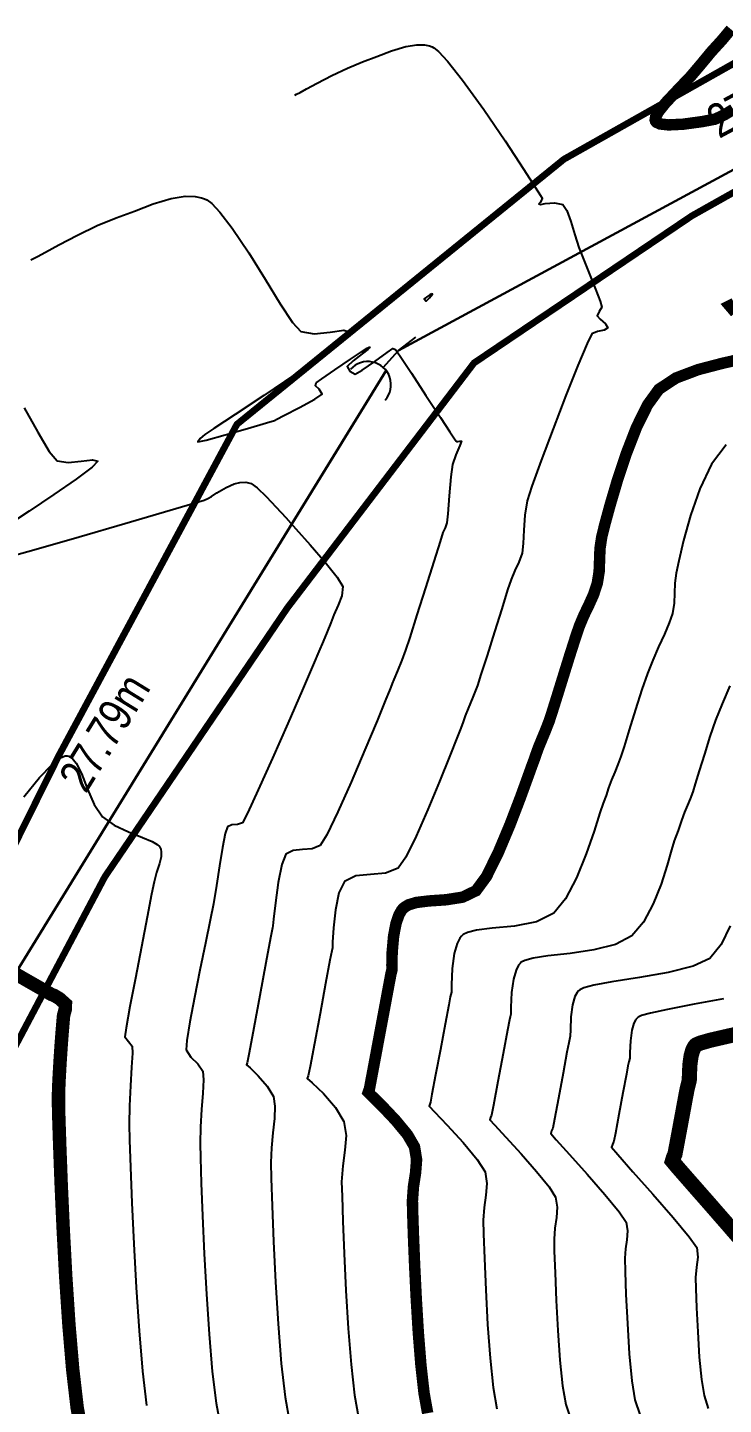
# Model space of a CAD drawing. Extents: x 360931 to 362237, y 7351473 to 7352200.
# Drawn here: x 361594.16 to 361614.86, y 7351911.08 to 7351952.01 of the extents above; entities that cross this region are included whole.
import ezdxf
from ezdxf.enums import TextEntityAlignment as Align

# ---------------------------------------------------------------- set-up
doc = ezdxf.new("R2010")
doc.units = 0
for name, color, linetype in [('A_Curvas Intermediarias', 37, 'Continuous'), ('A_Curvas Mestras', 32, 'Continuous'), ('PONTOS-Pontos - Água_U', 1, 'Continuous'), ('PS_IND_COMPRIMENTO', 7, 'Continuous')]:
    doc.layers.add(name, color=color, linetype=linetype)
doc.layers.add('TUBO_PE_80_NTS194_PN_12_5', color=5, linetype='Continuous', lineweight=30)
doc.styles.add('ROMANS', font='arial.ttf', dxfattribs={"height": 2})
picture_1 = doc.add_image_def('image1.tif', size_in_pixel=(23490, 20550))

# ---------------------------------------------------------------- blocks, each defined once
blk = doc.blocks.new('*U1187')
for p, q in [((-0.135, 0), (0, 0)), ((0, 0), (0.1276, -0.0248))]:
    blk.add_line(p, q)
blk.add_arc((-0.2725, -0.0002), 0.1375, 270.09061, 90.09061)

msp = doc.modelspace()

# ---------------------------------------------------------------- linework, layer by layer
at = {"color": 0, "const_width": 0.2}
for points in [[(361577.709, 7351954.589), (361527.581, 7351920.355), (361496.983, 7351899.459), (361503.288, 7351894.48), (361514.5, 7351899.13), (361521.374, 7351903.995), (361524.717, 7351905.75), (361528.154, 7351906.701), (361533.583, 7351907.137), (361539.314, 7351907.848), (361543.569, 7351909.566), (361549.436, 7351911.584), (361552.3, 7351912.648), (361557.787, 7351913.413), (361561.796, 7351913.632), (361564.797, 7351912.732), (361566.625, 7351912.432), (361573.367, 7351912.05), (361581.523, 7351913.222), (361588.362, 7351916.787), (361595.095, 7351930.373), (361600.39, 7351940.217), (361610.113, 7351948.095), (361621.972, 7351954.78)], [(361591.875, 7351918.097), (361596.46, 7351926.765), (361601.887, 7351934.757), (361607.44, 7351942.04), (361613.917, 7351946.412), (361617.537, 7351948.45), (361622.29, 7351951.462), (361629.91, 7351954.157), (361634.234, 7351948.015), (361631.879, 7351934.395), (361629.902, 7351923.201), (361629.228, 7351914.738), (361628.724, 7351905.567)]]:
    msp.add_lwpolyline(points, dxfattribs=at)
at = {"layer": 'A_Curvas Intermediarias', "flags": 128}
for points, elevation in [([(361602.116, 7351950.003), (361602.161, 7351950.026), (361602.268, 7351950.081), (361602.462, 7351950.186), (361602.771, 7351950.354), (361603.211, 7351950.584), (361603.673, 7351950.806), (361604.119, 7351950.986), (361604.549, 7351951.149), (361604.984, 7351951.316), (361605.411, 7351951.446), (361605.738, 7351951.497), (361605.971, 7351951.491), (361606.12, 7351951.461), (361606.191, 7351951.437), (361606.247, 7351951.408), (361606.386, 7351951.295), (361606.655, 7351951.007), (361607.099, 7351950.448), (361607.729, 7351949.574), (361608.365, 7351948.64), (361608.923, 7351947.789), (361609.257, 7351947.267), (361609.414, 7351947.016), (361609.464, 7351946.933), (361609.47, 7351946.92), (361609.467, 7351946.909), (361609.448, 7351946.874), (361609.403, 7351946.813), (361609.366, 7351946.766), (361609.416, 7351946.753), (361609.553, 7351946.777), (361609.837, 7351946.801), (361610.079, 7351946.751), (361610.197, 7351946.569), (361610.315, 7351946.241), (361610.436, 7351945.85), (361610.561, 7351945.475), (361610.698, 7351945.124), (361610.876, 7351944.679), (361611.052, 7351944.231), (361611.187, 7351943.874), (361611.239, 7351943.701), (361611.163, 7351943.57), (361611.097, 7351943.445), (361611.189, 7351943.339), (361611.347, 7351943.201), (361611.418, 7351943.081), (361611.309, 7351943.019), (361611.11, 7351942.979), (361610.939, 7351942.902), (361610.802, 7351942.619), (361610.529, 7351941.962), (361610.173, 7351941.071), (361609.79, 7351940.085), (361609.434, 7351939.142), (361609.158, 7351938.382), (361609.018, 7351937.945), (361608.952, 7351937.517), (361608.923, 7351937.074), (361608.905, 7351936.678), (361608.87, 7351936.388), (361608.776, 7351936.12), (361608.657, 7351935.871), (361608.542, 7351935.608), (361608.44, 7351935.298), (361608.262, 7351934.735), (361608.046, 7351934.044), (361607.828, 7351933.349), (361607.647, 7351932.776), (361607.54, 7351932.45), (361607.405, 7351932.104), (361607.268, 7351931.773), (361607.178, 7351931.555), (361607.113, 7351931.371), (361607.045, 7351931.187), (361606.947, 7351930.934), (361606.724, 7351930.365), (361606.418, 7351929.601), (361606.07, 7351928.764), (361605.721, 7351927.975), (361605.412, 7351927.356), (361605.185, 7351927.026), (361604.812, 7351926.873), (361604.36, 7351926.837), (361603.921, 7351926.797), (361603.586, 7351926.632), (361603.42, 7351926.29), (361603.316, 7351925.783), (361603.259, 7351925.25), (361603.235, 7351924.827), (361603.229, 7351924.652), (361603.208, 7351924.566), (361603.156, 7351924.288), (361603.027, 7351923.6), (361602.86, 7351922.707), (361602.693, 7351921.813), (361602.564, 7351921.125), (361602.512, 7351920.848), (361602.483, 7351920.77), (361602.628, 7351920.641), (361602.96, 7351920.325), (361603.325, 7351919.912), (361603.572, 7351919.491), (361603.636, 7351919.08), (361603.602, 7351918.639), (361603.535, 7351918.178), (361603.503, 7351917.706), (361603.514, 7351917.278), (361603.538, 7351916.534), (361603.576, 7351915.568), (361603.63, 7351914.474), (361603.699, 7351913.345), (361603.784, 7351912.276), (361603.887, 7351911.362), (361604.007, 7351910.696)], 99), ([(361594.263, 7351945.102), (361594.32, 7351945.131), (361594.455, 7351945.202), (361594.701, 7351945.334), (361595.093, 7351945.547), (361595.651, 7351945.839), (361596.237, 7351946.121), (361596.802, 7351946.349), (361597.347, 7351946.555), (361597.898, 7351946.766), (361598.439, 7351946.932), (361598.854, 7351946.996), (361599.15, 7351946.988), (361599.338, 7351946.95), (361599.429, 7351946.92), (361599.495, 7351946.888), (361599.641, 7351946.781), (361599.886, 7351946.526), (361600.251, 7351946.05), (361600.74, 7351945.314), (361601.228, 7351944.526), (361601.676, 7351943.799), (361602.045, 7351943.243), (361602.294, 7351942.972), (361602.69, 7351942.907), (361603.16, 7351942.957), (361603.565, 7351943.011), (361603.761, 7351942.956), (361603.545, 7351942.729), (361602.943, 7351942.278), (361602.108, 7351941.696), (361601.189, 7351941.075), (361600.337, 7351940.509), (361599.703, 7351940.09), (361599.436, 7351939.912), (361599.296, 7351939.791), (361599.226, 7351939.693), (361599.47, 7351939.746), (361600.036, 7351939.902), (361600.708, 7351940.096), (361601.271, 7351940.261), (361601.509, 7351940.331), (361601.576, 7351940.367), (361601.787, 7351940.475), (361602.246, 7351940.716), (361602.707, 7351940.968), (361602.922, 7351941.112), (361602.831, 7351941.258), (361602.729, 7351941.359), (361602.75, 7351941.453), (361602.914, 7351941.569), (361603.301, 7351941.839), (361603.766, 7351942.156), (361604.094, 7351942.372), (361604.265, 7351942.477), (361604.326, 7351942.506), (361604.337, 7351942.506), (361604.334, 7351942.492), (361604.28, 7351942.437), (361604.115, 7351942.307), (361603.846, 7351942.105), (361603.663, 7351941.931), (361603.749, 7351941.791), (361603.903, 7351941.704), (361604.114, 7351941.821), (361604.493, 7351942.085), (361604.857, 7351942.351), (361605.022, 7351942.473), (361605.108, 7351942.442), (361605.243, 7351942.238), (361605.576, 7351941.732), (361606.009, 7351941.074), (361606.443, 7351940.416), (361606.724, 7351939.99), (361606.864, 7351939.781), (361606.912, 7351939.712), (361606.919, 7351939.703), (361606.928, 7351939.701), (361606.959, 7351939.704), (361607.019, 7351939.714), (361607.069, 7351939.718), (361607.016, 7351939.589), (361606.898, 7351939.313), (361606.799, 7351939.021), (361606.751, 7351938.655), (361606.703, 7351938.092), (361606.661, 7351937.559), (361606.634, 7351937.284), (361606.579, 7351937.143), (361606.516, 7351937.004), (361606.431, 7351936.737), (361606.241, 7351936.134), (361605.996, 7351935.353), (361605.742, 7351934.549), (361605.529, 7351933.88), (361605.404, 7351933.503), (361605.29, 7351933.204), (361605.162, 7351932.89), (361605.056, 7351932.635), (361605.003, 7351932.51), (361604.966, 7351932.407), (361604.929, 7351932.304), (361604.822, 7351932.045), (361604.557, 7351931.407), (361604.191, 7351930.538), (361603.782, 7351929.585), (361603.387, 7351928.696), (361603.063, 7351928.017), (361602.869, 7351927.697), (361602.63, 7351927.599), (361602.341, 7351927.576), (361602.06, 7351927.55), (361601.846, 7351927.445), (361601.724, 7351927.135), (361601.618, 7351926.595), (361601.535, 7351925.996), (361601.481, 7351925.509), (361601.461, 7351925.308), (361601.446, 7351925.249), (361601.39, 7351924.951), (361601.251, 7351924.208), (361601.071, 7351923.243), (361600.89, 7351922.277), (361600.751, 7351921.534), (361600.695, 7351921.236), (361600.674, 7351921.179), (361600.78, 7351921.085), (361601.024, 7351920.852), (361601.293, 7351920.548), (361601.474, 7351920.239), (361601.516, 7351919.953), (361601.502, 7351919.582), (361601.458, 7351919.156), (361601.415, 7351918.71), (361601.398, 7351918.275), (361601.41, 7351917.805), (361601.437, 7351916.987), (361601.479, 7351915.924), (361601.538, 7351914.72), (361601.614, 7351913.479), (361601.708, 7351912.304), (361601.82, 7351911.298), (361601.952, 7351910.565)], 98), ([(361606.172, 7351944.091), (361606.165, 7351944.087), (361606.124, 7351944.061), (361606.03, 7351943.999), (361605.953, 7351943.945), (361606.017, 7351943.877), (361606.114, 7351943.98), (361606.207, 7351944.084), (361606.172, 7351944.091)], 98), ([(361594.064, 7351940.704), (361594.474, 7351939.982), (361594.809, 7351939.412), (361595.041, 7351939.132), (361595.368, 7351939.078), (361595.758, 7351939.119), (361596.093, 7351939.164), (361596.256, 7351939.118), (361596.087, 7351938.94), (361595.614, 7351938.587), (361594.95, 7351938.129), (361594.21, 7351937.633), (361593.508, 7351937.167)], 97), ([(361614.934, 7351939.609), (361614.503, 7351939.032), (361614.153, 7351938.298), (361613.877, 7351937.507), (361613.672, 7351936.759), (361613.533, 7351936.155), (361613.455, 7351935.794), (361613.411, 7351935.491), (361613.4, 7351935.194), (361613.389, 7351934.898), (361613.341, 7351934.596), (361613.247, 7351934.315), (361613.102, 7351933.977), (361612.93, 7351933.602), (361612.753, 7351933.208), (361612.595, 7351932.815), (361612.431, 7351932.336), (361612.243, 7351931.741), (361612.057, 7351931.138), (361611.904, 7351930.637), (361611.81, 7351930.345), (361611.717, 7351930.105), (361611.622, 7351929.878), (361611.527, 7351929.645), (361611.443, 7351929.411), (361611.366, 7351929.186), (361611.279, 7351928.954), (361611.185, 7351928.668), (361611.01, 7351928.128), (361610.771, 7351927.446), (361610.482, 7351926.736), (361610.159, 7351926.111), (361609.816, 7351925.684), (361609.297, 7351925.427), (361608.648, 7351925.302), (361607.984, 7351925.238), (361607.518, 7351925.183), (361607.246, 7351925.115), (361607.114, 7351925.049), (361607.066, 7351925.007), (361607.018, 7351924.946), (361606.936, 7351924.788), (361606.85, 7351924.489), (361606.789, 7351924.045), (361606.766, 7351923.559), (361606.766, 7351923.341), (361606.749, 7351923.271), (361606.731, 7351923.201), (361606.686, 7351922.963), (361606.578, 7351922.384), (361606.438, 7351921.635), (361606.298, 7351920.886), (361606.19, 7351920.308), (361606.145, 7351920.072), (361606.121, 7351920.012), (361606.101, 7351919.953), (361606.261, 7351919.786), (361606.644, 7351919.386), (361607.115, 7351918.873), (361607.535, 7351918.369), (361607.768, 7351917.996), (361607.823, 7351917.655), (361607.795, 7351917.304), (361607.74, 7351916.941), (361607.713, 7351916.567), (361607.723, 7351916.154), (361607.748, 7351915.424), (361607.788, 7351914.489), (361607.844, 7351913.463), (361607.917, 7351912.457), (361608.007, 7351911.584), (361608.116, 7351910.957)], 101), ([(361593.166, 7351936.158), (361594.349, 7351936.486), (361595.701, 7351936.872), (361597.053, 7351937.264), (361598.235, 7351937.611), (361599.078, 7351937.86), (361599.412, 7351937.961), (361599.523, 7351938.016), (361599.632, 7351938.075), (361599.795, 7351938.176), (361600.068, 7351938.338), (361600.306, 7351938.449), (361600.479, 7351938.486), (361600.653, 7351938.495), (361600.816, 7351938.46), (361600.993, 7351938.329), (361601.257, 7351938.07), (361601.557, 7351937.753), (361601.841, 7351937.442), (361602.145, 7351937.11), (361602.572, 7351936.636), (361603.016, 7351936.123), (361603.372, 7351935.674), (361603.536, 7351935.394), (361603.513, 7351935.122), (361603.397, 7351934.843), (361603.269, 7351934.555), (361603.179, 7351934.315), (361603.07, 7351934.044), (361602.951, 7351933.757), (361602.829, 7351933.466), (361602.657, 7351933.067), (361602.326, 7351932.303), (361601.9, 7351931.327), (361601.444, 7351930.293), (361601.025, 7351929.352), (361600.706, 7351928.659), (361600.553, 7351928.367), (361600.408, 7351928.319), (361600.238, 7351928.309), (361600.106, 7351928.257), (361600.041, 7351928.059), (361599.963, 7351927.641), (361599.876, 7351927.094), (361599.784, 7351926.505), (361599.693, 7351925.963), (361599.597, 7351925.48), (361599.455, 7351924.791), (361599.29, 7351923.994), (361599.126, 7351923.182), (361598.986, 7351922.453), (361598.896, 7351921.902), (361598.878, 7351921.624), (361599.016, 7351921.403), (361599.224, 7351921.209), (361599.376, 7351920.987), (361599.398, 7351920.738), (361599.379, 7351920.341), (361599.341, 7351919.853), (361599.305, 7351919.335), (361599.293, 7351918.844), (361599.304, 7351918.41), (361599.327, 7351917.665), (361599.364, 7351916.689), (361599.415, 7351915.562), (361599.48, 7351914.364), (361599.56, 7351913.172), (361599.656, 7351912.067), (361599.769, 7351911.128), (361599.898, 7351910.434)], 97), ([(361615.05, 7351932.443), (361614.817, 7351931.908), (361614.621, 7351931.419), (361614.453, 7351930.934), (361614.288, 7351930.412), (361614.138, 7351929.921), (361614.019, 7351929.526), (361613.945, 7351929.292), (361613.866, 7351929.088), (361613.784, 7351928.893), (361613.702, 7351928.69), (361613.612, 7351928.439), (361613.51, 7351928.143), (361613.395, 7351927.837), (361613.313, 7351927.569), (361613.183, 7351927.113), (361613.003, 7351926.551), (361612.77, 7351925.96), (361612.481, 7351925.422), (361612.132, 7351925.013), (361611.644, 7351924.756), (361611.003, 7351924.594), (361610.302, 7351924.492), (361609.639, 7351924.415), (361609.2, 7351924.347), (361608.955, 7351924.282), (361608.844, 7351924.227), (361608.807, 7351924.195), (361608.762, 7351924.139), (361608.689, 7351923.997), (361608.611, 7351923.728), (361608.556, 7351923.327), (361608.536, 7351922.888), (361608.535, 7351922.686), (361608.514, 7351922.602), (361608.493, 7351922.518), (361608.436, 7351922.214), (361608.305, 7351921.514), (361608.15, 7351920.683), (361608.019, 7351919.985), (361607.962, 7351919.684), (361607.933, 7351919.613), (361607.91, 7351919.544), (361608.047, 7351919.394), (361608.389, 7351919.027), (361608.839, 7351918.535), (361609.299, 7351918.013), (361609.674, 7351917.552), (361609.866, 7351917.248), (361609.914, 7351916.95), (361609.89, 7351916.642), (361609.841, 7351916.325), (361609.818, 7351915.997), (361609.827, 7351915.636), (361609.849, 7351914.997), (361609.884, 7351914.179), (361609.933, 7351913.281), (361609.996, 7351912.401), (361610.075, 7351911.637), (361610.17, 7351911.088), (361610.348, 7351910.544)], 102), ([(361594.056, 7351929.147), (361594.521, 7351929.718), (361594.896, 7351930.11), (361595.144, 7351930.304), (361595.281, 7351930.362), (361595.338, 7351930.365), (361595.39, 7351930.353), (361595.486, 7351930.297), (361595.613, 7351930.142), (361595.764, 7351929.839), (361595.944, 7351929.377), (361596.144, 7351928.915), (361596.395, 7351928.554), (361596.744, 7351928.307), (361597.167, 7351928.107), (361597.586, 7351927.939), (361597.868, 7351927.817), (361598.021, 7351927.726), (361598.087, 7351927.664), (361598.107, 7351927.633), (361598.123, 7351927.592), (361598.141, 7351927.505), (361598.137, 7351927.364), (361598.089, 7351927.161), (361597.999, 7351926.892), (361597.924, 7351926.619), (361597.854, 7351926.256), (361597.719, 7351925.567), (361597.548, 7351924.689), (361597.369, 7351923.758), (361597.209, 7351922.911), (361597.097, 7351922.283), (361597.061, 7351922.012), (361597.166, 7351921.874), (361597.278, 7351921.734), (361597.281, 7351921.529), (361597.258, 7351921.106), (361597.225, 7351920.554), (361597.196, 7351919.961), (361597.189, 7351919.414), (361597.2, 7351918.943), (361597.225, 7351918.136), (361597.265, 7351917.079), (361597.32, 7351915.859), (361597.391, 7351914.56), (361597.478, 7351913.269), (361597.582, 7351912.072), (361597.703, 7351911.055)], 96), ([(361615.057, 7351925.308), (361614.79, 7351924.76), (361614.448, 7351924.342), (361613.957, 7351924.107), (361613.215, 7351923.923), (361612.363, 7351923.775), (361611.541, 7351923.646), (361610.999, 7351923.546), (361610.707, 7351923.467), (361610.584, 7351923.412), (361610.547, 7351923.382), (361610.507, 7351923.333), (361610.441, 7351923.206), (361610.372, 7351922.967), (361610.323, 7351922.61), (361610.305, 7351922.217), (361610.303, 7351922.03), (361610.279, 7351921.933), (361610.254, 7351921.835), (361610.202, 7351921.558), (361610.086, 7351920.932), (361609.947, 7351920.191), (361609.831, 7351919.568), (361609.779, 7351919.297), (361609.744, 7351919.215), (361609.719, 7351919.135), (361609.879, 7351918.954), (361610.278, 7351918.515), (361610.8, 7351917.934), (361611.331, 7351917.327), (361611.757, 7351916.81), (361611.964, 7351916.5), (361612.005, 7351916.245), (361611.984, 7351915.981), (361611.943, 7351915.709), (361611.922, 7351915.428), (361611.933, 7351915.041), (361611.958, 7351914.349), (361611.999, 7351913.487), (361612.056, 7351912.589), (361612.131, 7351911.788), (361612.225, 7351911.218), (361612.377, 7351910.752)], 103), ([(361614.862, 7351923.139), (361613.99, 7351922.978), (361613.192, 7351922.828), (361612.686, 7351922.718), (361612.423, 7351922.641), (361612.316, 7351922.593), (361612.287, 7351922.57), (361612.252, 7351922.526), (361612.194, 7351922.415), (361612.133, 7351922.206), (361612.091, 7351921.894), (361612.075, 7351921.547), (361612.071, 7351921.374), (361612.044, 7351921.264), (361612.016, 7351921.153), (361611.969, 7351920.902), (361611.866, 7351920.35), (361611.745, 7351919.7), (361611.643, 7351919.152), (361611.596, 7351918.909), (361611.556, 7351918.816), (361611.529, 7351918.727), (361611.712, 7351918.514), (361612.166, 7351918.003), (361612.761, 7351917.332), (361613.363, 7351916.64), (361613.841, 7351916.068), (361614.062, 7351915.752), (361614.095, 7351915.467), (361614.055, 7351915.169), (361614.027, 7351914.858), (361614.036, 7351914.536), (361614.057, 7351913.959), (361614.091, 7351913.24), (361614.139, 7351912.491), (361614.201, 7351911.824), (361614.279, 7351911.349), (361614.406, 7351910.96)], 104)]:
    msp.add_lwpolyline(points, dxfattribs=dict(at, elevation=elevation))
at = {"layer": 'A_Curvas Mestras', "color": 9, "true_color": 0xd19cc7, "const_width": 0.34, "elevation": 100, "flags": 128}
for points in [[(361615.08, 7351951.956), (361614.8, 7351951.622), (361614.492, 7351951.285), (361614.206, 7351950.939), (361613.885, 7351950.56), (361613.5, 7351950.157), (361613.138, 7351949.772), (361612.924, 7351949.505), (361612.838, 7351949.345), (361612.826, 7351949.261), (361612.836, 7351949.227), (361612.864, 7351949.193), (361612.968, 7351949.144), (361613.219, 7351949.115), (361613.659, 7351949.136), (361614.223, 7351949.213), (361614.603, 7351949.285), (361614.885, 7351949.415), (361615.148, 7351949.577)], [(361615.176, 7351943.807), (361615.04, 7351943.739), (361615.211, 7351943.539)], [(361615.469, 7351942.175), (361614.818, 7351942.028), (361614.109, 7351941.843), (361613.446, 7351941.594), (361612.936, 7351941.256), (361612.598, 7351940.79), (361612.271, 7351940.126), (361611.969, 7351939.349), (361611.702, 7351938.548), (361611.484, 7351937.809), (361611.324, 7351937.221), (361611.237, 7351936.87), (361611.185, 7351936.521), (361611.173, 7351936.18), (361611.16, 7351935.839), (361611.105, 7351935.492), (361610.995, 7351935.158), (361610.856, 7351934.848), (361610.707, 7351934.54), (361610.569, 7351934.212), (361610.451, 7351933.862), (361610.284, 7351933.34), (361610.097, 7351932.739), (361609.915, 7351932.152), (361609.765, 7351931.674), (361609.675, 7351931.397), (361609.561, 7351931.105), (361609.445, 7351930.826), (361609.352, 7351930.6), (361609.288, 7351930.421), (361609.229, 7351930.249), (361609.162, 7351930.071), (361609.051, 7351929.763), (361608.82, 7351929.127), (361608.509, 7351928.315), (361608.158, 7351927.481), (361607.809, 7351926.776), (361607.5, 7351926.355), (361607.1, 7351926.162), (361606.607, 7351926.085), (361606.097, 7351926.05), (361605.727, 7351926.005), (361605.497, 7351925.936), (361605.376, 7351925.865), (361605.326, 7351925.82), (361605.283, 7351925.767), (361605.208, 7351925.636), (361605.122, 7351925.39), (361605.048, 7351925.008), (361605.006, 7351924.529), (361604.997, 7351924.153), (361604.998, 7351923.997), (361604.984, 7351923.94), (361604.97, 7351923.884), (361604.921, 7351923.626), (361604.803, 7351922.992), (361604.649, 7351922.171), (361604.496, 7351921.35), (361604.377, 7351920.717), (361604.329, 7351920.46), (361604.308, 7351920.41), (361604.292, 7351920.361), (361604.419, 7351920.237), (361604.728, 7351919.932), (361605.11, 7351919.527), (361605.46, 7351919.104), (361605.67, 7351918.743), (361605.732, 7351918.36), (361605.701, 7351917.965), (361605.638, 7351917.557), (361605.608, 7351917.136), (361605.617, 7351916.752), (361605.639, 7351916.082), (361605.674, 7351915.212), (361605.722, 7351914.227), (361605.784, 7351913.211), (361605.861, 7351912.249), (361605.953, 7351911.426), (361606.061, 7351910.826)]]:
    msp.add_lwpolyline(points, dxfattribs=at)
at = {"layer": 'A_Curvas Mestras', "color": 11, "true_color": 0xf27172, "const_width": 0.4, "elevation": 95, "flags": 128}
msp.add_lwpolyline([(361593.557, 7351924.027), (361594.193, 7351923.66), (361594.681, 7351923.381), (361594.878, 7351923.269), (361594.955, 7351923.241), (361595.11, 7351923.149), (361595.29, 7351922.987), (361595.283, 7351922.824), (361595.235, 7351922.644), (361595.218, 7351922.457), (361595.191, 7351922.132), (361595.162, 7351921.745), (361595.137, 7351921.373), (361595.117, 7351921.035), (361595.098, 7351920.694), (361595.085, 7351920.345), (361595.084, 7351919.983), (361595.094, 7351919.58), (361595.121, 7351918.766), (361595.163, 7351917.644), (361595.223, 7351916.317), (361595.299, 7351914.886), (361595.394, 7351913.454), (361595.507, 7351912.123), (361595.638, 7351910.995), (361595.788, 7351910.173)], dxfattribs=at)
at = {"layer": 'A_Curvas Mestras', "color": 3, "const_width": 0.45, "elevation": 105, "flags": 128}
msp.add_lwpolyline([(361615.98, 7351922.238), (361615.053, 7351922.046), (361614.468, 7351921.911), (361614.17, 7351921.826), (361614.056, 7351921.778), (361614.027, 7351921.757), (361613.997, 7351921.719), (361613.946, 7351921.624), (361613.894, 7351921.445), (361613.858, 7351921.178), (361613.845, 7351920.878), (361613.84, 7351920.719), (361613.809, 7351920.594), (361613.778, 7351920.47), (361613.735, 7351920.246), (361613.647, 7351919.768), (361613.543, 7351919.208), (361613.454, 7351918.735), (361613.413, 7351918.521), (361613.367, 7351918.417), (361613.338, 7351918.318), (361613.492, 7351918.133), (361613.887, 7351917.682), (361614.427, 7351917.067), (361615.019, 7351916.389), (361615.568, 7351915.752)], dxfattribs=at)
at = {"layer": 'TUBO_PE_80_NTS194_PN_12_5', "linetype": 'Continuous'}
for points in [[(361628.495, 7351954.99), (361605.19, 7351942.412)], [(361604.825, 7351941.819), (361590.627, 7351918.74)]]:
    msp.add_lwpolyline(points, dxfattribs=at)

# ---------------------------------------------------------------- block references
at = {"layer": 'PONTOS-Pontos - Água_U', "xscale": 5, "yscale": 5, "zscale": 5, "rotation": 48.2802232761008}
msp.add_blockref('*U1187', (361605.19, 7351942.412), dxfattribs=at)

# ---------------------------------------------------------------- texts
at = {"layer": 'PS_IND_COMPRIMENTO', "style": 'ROMANS', "width": 0.8}
for s, rotation, p in [('27.18m', 28.3562, (361616.13, 7351950.021)), ('27.79m', 58.4012, (361596.449, 7351931.065))]:
    msp.add_text(s, height=1, rotation=rotation, dxfattribs=at).set_placement(p, align=Align.MIDDLE_CENTER)

# ---------------------------------------------------------------- pictures from other files: only their frames are drawn
at = {"lineweight": 30}
image = msp.add_image(picture_1, insert=(361177.259, 7351517.423, -3.228), size_in_units=(579.285, 506.782), dxfattribs=dict(at, fade=58))
image.dxf.flags = 15

doc.saveas('drawing.dxf')
